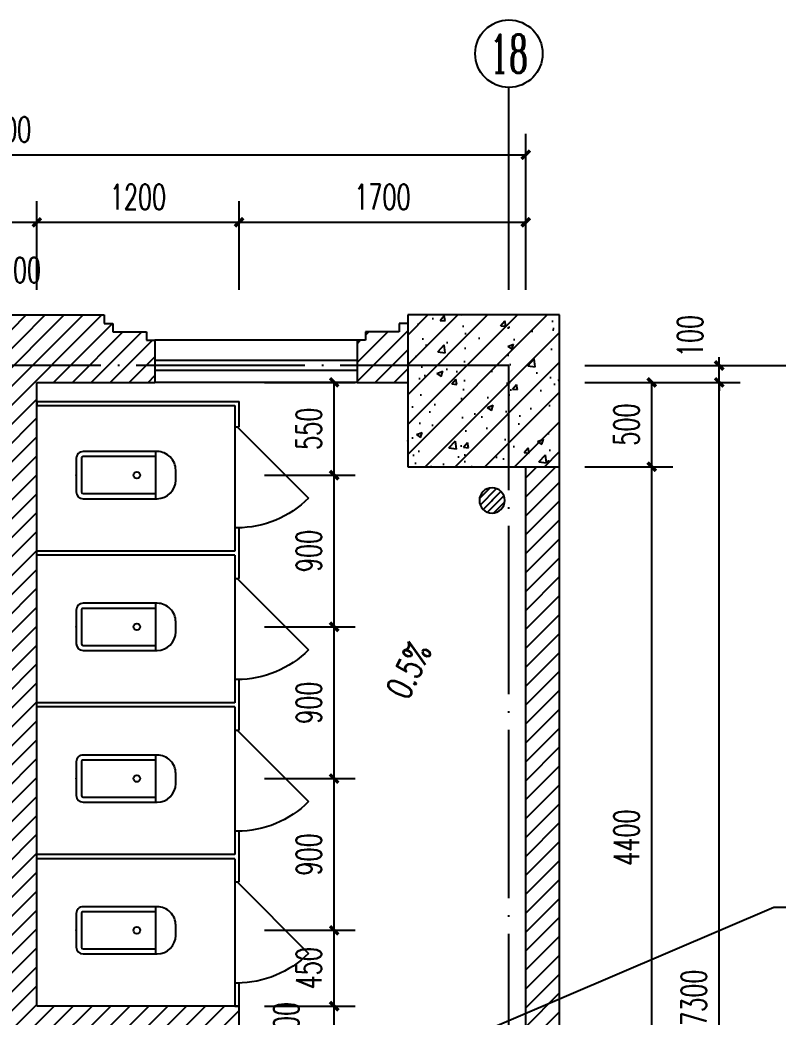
# Model space of a CAD drawing. Extents: x 307762 to 522490, y -326758 to -245675.
# Drawn here: x 387947 to 392444, y -315070 to -309156 of the extents above; entities that cross this region are included whole.
import ezdxf
from ezdxf.enums import TextEntityAlignment as Align

# ---------------------------------------------------------------- set-up
doc = ezdxf.new("R2010")
doc.units = 0
doc.header["$LTSCALE"] = 1000
doc.header["$MEASUREMENT"] = 0
doc.linetypes.add('DOTE', pattern=[2.42, 2, -0.2, 0.02, -0.2])
doc.layers.get('0').update_dxf_attribs({"linetype": 'CONTINUOUS'})
doc.layers.get('Defpoints').update_dxf_attribs({"color": 6, "linetype": 'CONTINUOUS'})
for name, color, linetype in [('A-卫生间', 173, 'CONTINUOUS'), ('A-墙线', 2, 'CONTINUOUS'), ('A-外窗', 145, 'CONTINUOUS'), ('A-洁具', 204, 'CONTINUOUS'), ('A-门', 167, 'CONTINUOUS'), ('AXIS', 3, 'CONTINUOUS'), ('AXIS_TEXT', 7, 'CONTINUOUS'), ('COLUMN', 2, 'CONTINUOUS'), ('DIM_IDEN', 3, 'CONTINUOUS'), ('DIM_SYMB', 3, 'CONTINUOUS'), ('DOTE', 1, 'DOTE'), ('FUR', 173, 'CONTINUOUS'), ('PUB_DIM', 3, 'CONTINUOUS'), ('PUB_HATCH', 250, 'CONTINUOUS'), ('PUB_TEXT', 7, 'CONTINUOUS')]:
    doc.layers.add(name, color=color, linetype=linetype)
doc.styles.add('_TCH_AXIS', font='COMPLEX', dxfattribs={"bigfont": 'GBCBIG'})
doc.styles.add('_TCH_DIM', font='SIMPLEX', dxfattribs={"bigfont": 'GBCBIG'})
doc.styles.add('COMPLEX', font='COMPLEX')
doc.styles.add('DIM_FONT', font='SIMPLEX.shx', dxfattribs={"width": 0.65})
doc.dimstyles.new('DIMN50', dxfattribs={"dimscale": 0.5, "dimtxt": 300, "dimasz": 100, "dimexe": 250, "dimexo": 300, "dimgap": 150, "dimtad": 1, "dimdec": 0, "dimzin": 0, "dimdsep": 46, "dimtxsty": 'DIM_FONT', "dimblk": 'ARCHTICK', "dimcen": 0.09, "dimclrt": 7, "dimazin": 2, "dimtfac": 1, "dimtdec": 0, "dimtix": 1, "dimtmove": 2, "dimatfit": 3, "dimfxl": 0, "dimtolj": 1, "dimtzin": 0, "dimarcsym": 0})

# ---------------------------------------------------------------- blocks, each defined once
blk = doc.blocks.new('_ArchTick')
at = {"color": 0, "linetype": 'ByBlock', "const_width": 0.4}
blk.add_lwpolyline([(-0.5, -0.5), (0.5, 0.5)], dxfattribs=at)
blk = doc.blocks.new('*D71')
at = {"layer": 'AXIS', "color": 0, "lineweight": -2}
for p, q in [((391297.5, -311305.9), (391819.7, -311305.9)), ((391694.7, -311805.9), (391694.7, -311305.9)), ((391297.5, -311805.9), (391819.7, -311805.9))]:
    blk.add_line(p, q, dxfattribs=at)
at = {"layer": 'Defpoints', "color": 0}
for p in [(391147.5, -311305.9), (391694.7, -311305.9), (391147.5, -311805.9)]:
    blk.add_point(p, dxfattribs=at)
at = {"layer": 'AXIS', "color": 0, "lineweight": -2, "xscale": 50, "yscale": 50, "zscale": 50}
for p, rotation in [((391694.7, -311305.9), 90), ((391694.7, -311805.9), 270)]:
    blk.add_blockref('_ArchTick', p, dxfattribs=dict(at, rotation=rotation))
at = {"layer": 'AXIS', "color": 7, "insert": (391544.7, -311555.9), "char_height": 150, "attachment_point": 5, "rotation": 90, "style": 'DIM_FONT'}
blk.add_mtext('\\A1;500', dxfattribs=at)
blk = doc.blocks.new('*D72')
at = {"layer": 'AXIS', "color": 0, "lineweight": -2}
for p, q in [((391297.5, -311805.9), (391819.7, -311805.9)), ((391694.7, -316205.9), (391694.7, -311805.9)), ((391297.5, -316205.9), (391819.7, -316205.9))]:
    blk.add_line(p, q, dxfattribs=at)
at = {"layer": 'Defpoints', "color": 0}
for p in [(391147.5, -311805.9), (391694.7, -311805.9), (391147.5, -316205.9)]:
    blk.add_point(p, dxfattribs=at)
at = {"layer": 'AXIS', "color": 0, "lineweight": -2, "xscale": 50, "yscale": 50, "zscale": 50}
for p, rotation in [((391694.7, -311805.9), 90), ((391694.7, -316205.9), 270)]:
    blk.add_blockref('_ArchTick', p, dxfattribs=dict(at, rotation=rotation))
at = {"layer": 'AXIS', "color": 7, "insert": (391544.7, -314005.9), "char_height": 150, "attachment_point": 5, "rotation": 90, "style": 'DIM_FONT'}
blk.add_mtext('\\A1;4400', dxfattribs=at)
blk = doc.blocks.new('*D86')
at = {"layer": 'Defpoints', "color": 0}
for p in [(389247.5, -315005.9), (389811.1, -315005.9), (389247.5, -315205.9)]:
    blk.add_point(p, dxfattribs=at)
at = {"layer": 'PUB_DIM', "color": 0, "lineweight": -2}
for p, q in [((389397.5, -315005.9), (389936.1, -315005.9)), ((389811.1, -315205.9), (389811.1, -315005.9)), ((389397.5, -315205.9), (389936.1, -315205.9))]:
    blk.add_line(p, q, dxfattribs=at)
at = {"layer": 'PUB_DIM', "color": 0, "lineweight": -2, "xscale": 50, "yscale": 50, "zscale": 50}
for p, rotation in [((389811.1, -315005.9), 90), ((389811.1, -315205.9), 270)]:
    blk.add_blockref('_ArchTick', p, dxfattribs=dict(at, rotation=rotation))
at = {"layer": 'PUB_DIM', "color": 7, "insert": (389527.4, -315105.9), "char_height": 150, "attachment_point": 5, "rotation": 90, "style": 'DIM_FONT'}
blk.add_mtext('\\A1;200', dxfattribs=at)
blk = doc.blocks.new('*D87')
at = {"layer": 'Defpoints', "color": 0}
for p in [(389247.5, -314555.9), (389811.1, -314555.9), (389247.5, -315005.9)]:
    blk.add_point(p, dxfattribs=at)
at = {"layer": 'PUB_DIM', "color": 0, "lineweight": -2}
for p, q in [((389397.5, -314555.9), (389936.1, -314555.9)), ((389811.1, -315005.9), (389811.1, -314555.9)), ((389397.5, -315005.9), (389936.1, -315005.9))]:
    blk.add_line(p, q, dxfattribs=at)
at = {"layer": 'PUB_DIM', "color": 0, "lineweight": -2, "xscale": 50, "yscale": 50, "zscale": 50}
for p, rotation in [((389811.1, -314555.9), 90), ((389811.1, -315005.9), 270)]:
    blk.add_blockref('_ArchTick', p, dxfattribs=dict(at, rotation=rotation))
at = {"layer": 'PUB_DIM', "color": 7, "insert": (389661.1, -314780.9), "char_height": 150, "attachment_point": 5, "rotation": 90, "style": 'DIM_FONT'}
blk.add_mtext('\\A1;450', dxfattribs=at)
blk = doc.blocks.new('*D88')
at = {"layer": 'Defpoints', "color": 0}
for p in [(389247.5, -313655.9), (389811.1, -313655.9), (389247.5, -314555.9)]:
    blk.add_point(p, dxfattribs=at)
at = {"layer": 'PUB_DIM', "color": 0, "lineweight": -2}
for p, q in [((389397.5, -313655.9), (389936.1, -313655.9)), ((389811.1, -314555.9), (389811.1, -313655.9)), ((389397.5, -314555.9), (389936.1, -314555.9))]:
    blk.add_line(p, q, dxfattribs=at)
at = {"layer": 'PUB_DIM', "color": 0, "lineweight": -2, "xscale": 50, "yscale": 50, "zscale": 50}
for p, rotation in [((389811.1, -313655.9), 90), ((389811.1, -314555.9), 270)]:
    blk.add_blockref('_ArchTick', p, dxfattribs=dict(at, rotation=rotation))
at = {"layer": 'PUB_DIM', "color": 7, "insert": (389661.1, -314105.9), "char_height": 150, "attachment_point": 5, "rotation": 90, "style": 'DIM_FONT'}
blk.add_mtext('\\A1;900', dxfattribs=at)
blk = doc.blocks.new('*D89')
at = {"layer": 'Defpoints', "color": 0}
for p in [(389247.5, -312755.9), (389811.1, -312755.9), (389247.5, -313655.9)]:
    blk.add_point(p, dxfattribs=at)
at = {"layer": 'PUB_DIM', "color": 0, "lineweight": -2}
for p, q in [((389397.5, -312755.9), (389936.1, -312755.9)), ((389811.1, -313655.9), (389811.1, -312755.9)), ((389397.5, -313655.9), (389936.1, -313655.9))]:
    blk.add_line(p, q, dxfattribs=at)
at = {"layer": 'PUB_DIM', "color": 0, "lineweight": -2, "xscale": 50, "yscale": 50, "zscale": 50}
for p, rotation in [((389811.1, -312755.9), 90), ((389811.1, -313655.9), 270)]:
    blk.add_blockref('_ArchTick', p, dxfattribs=dict(at, rotation=rotation))
at = {"layer": 'PUB_DIM', "color": 7, "insert": (389661.1, -313205.9), "char_height": 150, "attachment_point": 5, "rotation": 90, "style": 'DIM_FONT'}
blk.add_mtext('\\A1;900', dxfattribs=at)
blk = doc.blocks.new('*D90')
at = {"layer": 'Defpoints', "color": 0}
for p in [(389247.5, -311855.9), (389811.1, -311855.9), (389247.5, -312755.9)]:
    blk.add_point(p, dxfattribs=at)
at = {"layer": 'PUB_DIM', "color": 0, "lineweight": -2}
for p, q in [((389397.5, -311855.9), (389936.1, -311855.9)), ((389811.1, -312755.9), (389811.1, -311855.9)), ((389397.5, -312755.9), (389936.1, -312755.9))]:
    blk.add_line(p, q, dxfattribs=at)
at = {"layer": 'PUB_DIM', "color": 0, "lineweight": -2, "xscale": 50, "yscale": 50, "zscale": 50}
for p, rotation in [((389811.1, -311855.9), 90), ((389811.1, -312755.9), 270)]:
    blk.add_blockref('_ArchTick', p, dxfattribs=dict(at, rotation=rotation))
at = {"layer": 'PUB_DIM', "color": 7, "insert": (389661.1, -312305.9), "char_height": 150, "attachment_point": 5, "rotation": 90, "style": 'DIM_FONT'}
blk.add_mtext('\\A1;900', dxfattribs=at)
blk = doc.blocks.new('*D91')
at = {"layer": 'Defpoints', "color": 0}
for p in [(389247.5, -311305.9), (389811.1, -311305.9), (389247.5, -311855.9)]:
    blk.add_point(p, dxfattribs=at)
at = {"layer": 'PUB_DIM', "color": 0, "lineweight": -2}
for p, q in [((389397.5, -311305.9), (389936.1, -311305.9)), ((389811.1, -311855.9), (389811.1, -311305.9)), ((389397.5, -311855.9), (389936.1, -311855.9))]:
    blk.add_line(p, q, dxfattribs=at)
at = {"layer": 'PUB_DIM', "color": 0, "lineweight": -2, "xscale": 50, "yscale": 50, "zscale": 50}
for p, rotation in [((389811.1, -311305.9), 90), ((389811.1, -311855.9), 270)]:
    blk.add_blockref('_ArchTick', p, dxfattribs=dict(at, rotation=rotation))
at = {"layer": 'PUB_DIM', "color": 7, "insert": (389661.1, -311580.9), "char_height": 150, "attachment_point": 5, "rotation": 90, "style": 'DIM_FONT'}
blk.add_mtext('\\A1;550', dxfattribs=at)
blk = doc.blocks.new('*D171')
at = {"layer": 'AXIS', "color": 0, "lineweight": -2}
for p, q in [((392094.7, -311205.9), (392094.7, -311155.9)), ((391297.5, -311205.9), (392219.7, -311205.9)), ((392094.7, -311305.9), (392094.7, -311205.9)), ((391297.5, -311305.9), (392219.7, -311305.9)), ((392094.7, -311305.9), (392094.7, -311355.9))]:
    blk.add_line(p, q, dxfattribs=at)
at = {"layer": 'Defpoints', "color": 0}
for p in [(391147.5, -311205.9), (392094.7, -311205.9), (391147.5, -311305.9)]:
    blk.add_point(p, dxfattribs=at)
at = {"layer": 'AXIS', "color": 0, "lineweight": -2, "xscale": 50, "yscale": 50, "zscale": 50}
for p, rotation in [((392094.7, -311205.9), 270), ((392094.7, -311305.9), 90)]:
    blk.add_blockref('_ArchTick', p, dxfattribs=dict(at, rotation=rotation))
at = {"layer": 'AXIS', "color": 7, "insert": (391922.2, -311030.9), "char_height": 150, "attachment_point": 5, "rotation": 90, "style": 'DIM_FONT'}
blk.add_mtext('\\A1;100', dxfattribs=at)
blk = doc.blocks.new('*D172')
at = {"layer": 'AXIS', "color": 0, "lineweight": -2}
for p, q in [((391297.5, -311305.9), (392219.7, -311305.9)), ((392094.7, -318605.9), (392094.7, -311305.9)), ((391297.5, -318605.9), (392219.7, -318605.9))]:
    blk.add_line(p, q, dxfattribs=at)
at = {"layer": 'Defpoints', "color": 0}
for p in [(391147.5, -311305.9), (392094.7, -311305.9), (391147.5, -318605.9)]:
    blk.add_point(p, dxfattribs=at)
at = {"layer": 'AXIS', "color": 0, "lineweight": -2, "xscale": 50, "yscale": 50, "zscale": 50}
for p, rotation in [((392094.7, -311305.9), 90), ((392094.7, -318605.9), 270)]:
    blk.add_blockref('_ArchTick', p, dxfattribs=dict(at, rotation=rotation))
at = {"layer": 'AXIS', "color": 7, "insert": (391944.7, -314955.9), "char_height": 150, "attachment_point": 5, "rotation": 90, "style": 'DIM_FONT'}
blk.add_mtext('\\A1;7300', dxfattribs=at)
blk = doc.blocks.new('*D177')
at = {"layer": 'AXIS', "color": 0, "lineweight": -2}
for p, q in [((387847.5, -310755.9), (387847.5, -310230.9)), ((388047.5, -310755.9), (388047.5, -310230.9)), ((387847.5, -310355.9), (388047.5, -310355.9))]:
    blk.add_line(p, q, dxfattribs=at)
at = {"layer": 'Defpoints', "color": 0}
for p in [(388047.5, -310355.9), (387847.5, -310905.9), (388047.5, -310905.9)]:
    blk.add_point(p, dxfattribs=at)
at = {"layer": 'AXIS', "color": 0, "lineweight": -2, "xscale": 50, "yscale": 50, "zscale": 50, "rotation": 180}
blk.add_blockref('_ArchTick', (387847.5, -310355.9), dxfattribs=at)
at = {"layer": 'AXIS', "color": 0, "lineweight": -2, "xscale": 50, "yscale": 50, "zscale": 50}
blk.add_blockref('_ArchTick', (388047.5, -310355.9), dxfattribs=at)
at = {"layer": 'AXIS', "color": 7, "insert": (387947.5, -310639.6), "char_height": 150, "attachment_point": 5, "style": 'DIM_FONT'}
blk.add_mtext('\\A1;200', dxfattribs=at)
blk = doc.blocks.new('*D178')
at = {"layer": 'AXIS', "color": 0, "lineweight": -2}
for p, q in [((388047.5, -310755.9), (388047.5, -310230.9)), ((389247.5, -310755.9), (389247.5, -310230.9)), ((388047.5, -310355.9), (389247.5, -310355.9))]:
    blk.add_line(p, q, dxfattribs=at)
at = {"layer": 'Defpoints', "color": 0}
for p in [(389247.5, -310355.9), (388047.5, -310905.9), (389247.5, -310905.9)]:
    blk.add_point(p, dxfattribs=at)
at = {"layer": 'AXIS', "color": 0, "lineweight": -2, "xscale": 50, "yscale": 50, "zscale": 50, "rotation": 180}
blk.add_blockref('_ArchTick', (388047.5, -310355.9), dxfattribs=at)
at = {"layer": 'AXIS', "color": 0, "lineweight": -2, "xscale": 50, "yscale": 50, "zscale": 50}
blk.add_blockref('_ArchTick', (389247.5, -310355.9), dxfattribs=at)
at = {"layer": 'AXIS', "color": 7, "insert": (388647.5, -310205.9), "char_height": 150, "attachment_point": 5, "style": 'DIM_FONT'}
blk.add_mtext('\\A1;1200', dxfattribs=at)
blk = doc.blocks.new('*D179')
at = {"layer": 'AXIS', "color": 0, "lineweight": -2}
for p, q in [((389247.5, -310755.9), (389247.5, -310230.9)), ((390947.5, -310755.9), (390947.5, -310230.9)), ((389247.5, -310355.9), (390947.5, -310355.9))]:
    blk.add_line(p, q, dxfattribs=at)
at = {"layer": 'Defpoints', "color": 0}
for p in [(390947.5, -310355.9), (389247.5, -310905.9), (390947.5, -310905.9)]:
    blk.add_point(p, dxfattribs=at)
at = {"layer": 'AXIS', "color": 0, "lineweight": -2, "xscale": 50, "yscale": 50, "zscale": 50, "rotation": 180}
blk.add_blockref('_ArchTick', (389247.5, -310355.9), dxfattribs=at)
at = {"layer": 'AXIS', "color": 0, "lineweight": -2, "xscale": 50, "yscale": 50, "zscale": 50}
blk.add_blockref('_ArchTick', (390947.5, -310355.9), dxfattribs=at)
at = {"layer": 'AXIS', "color": 7, "insert": (390097.5, -310205.9), "char_height": 150, "attachment_point": 5, "style": 'DIM_FONT'}
blk.add_mtext('\\A1;1700', dxfattribs=at)
blk = doc.blocks.new('*D180')
at = {"layer": 'AXIS', "color": 0, "lineweight": -2}
for p, q in [((384747.5, -310755.9), (384747.5, -309830.9)), ((390947.5, -310755.9), (390947.5, -309830.9)), ((384747.5, -309955.9), (390947.5, -309955.9))]:
    blk.add_line(p, q, dxfattribs=at)
at = {"layer": 'Defpoints', "color": 0}
for p in [(390947.5, -309955.9), (384747.5, -310905.9), (390947.5, -310905.9)]:
    blk.add_point(p, dxfattribs=at)
at = {"layer": 'AXIS', "color": 0, "lineweight": -2, "xscale": 50, "yscale": 50, "zscale": 50, "rotation": 180}
blk.add_blockref('_ArchTick', (384747.5, -309955.9), dxfattribs=at)
at = {"layer": 'AXIS', "color": 0, "lineweight": -2, "xscale": 50, "yscale": 50, "zscale": 50}
blk.add_blockref('_ArchTick', (390947.5, -309955.9), dxfattribs=at)
at = {"layer": 'AXIS', "color": 7, "insert": (387847.5, -309805.9), "char_height": 150, "attachment_point": 5, "style": 'DIM_FONT'}
blk.add_mtext('\\A1;6200', dxfattribs=at)
blk = doc.blocks.new('$DorLib2D$00000114')
at = {"color": 0}
blk.add_line((0.5, 0), (-0.2071, 0.7071), dxfattribs=at)
blk.add_arc((0.5, 0), 1, 135, 180, dxfattribs=at)
blk = doc.blocks.new('_AXISO')
blk.add_circle((0, 0), 0.5)
at = {"layer": 'AXIS_TEXT', "style": 'COMPLEX', "width": 1.041667}
blk.add_attdef('A', text='', height=0.56, dxfattribs=at).set_placement((-0.25, -0.28), (0.25, -0.28), align=Align.FIT)
blk = doc.blocks.new('$lvtry$00000171')
for p, q in [((-74.2, 10.6), (-10.6, 74.2)), ((-69.8, -27.4), (27.4, 69.8)), ((-53, -53), (53, 53)), ((-27.4, -69.8), (69.8, 27.4)), ((10.6, -74.2), (74.2, -10.6))]:
    blk.add_line(p, q)
blk.add_circle((0, 0), 75)
blk.add_point((0, 0))
blk = doc.blocks.new('$lvtry$00000200')
at = {"layer": 'FUR'}
for p, q in [((-139.8, -40, 0), (-139.8, -479.7, 0)), ((-109.8, -40, 0), (-109.8, -469.7, 0)), ((99.8, 0, 0), (-99.8, 0, 0)), ((99.8, -30, 0), (-99.8, -30, 0)), ((109.8, -469.7, 0), (109.8, -40, 0)), ((139.8, -479.7, 0), (139.8, -40, 0)), ((139.8, -469.7, 0), (-139.8, -469.7, 0)), ((-29.8, -589.7, 0), (29.8, -589.7, 0))]:
    blk.add_line(p, q, dxfattribs=at)
blk.add_circle((0, -358.6, 0), 20, dxfattribs=at)
for centre, radius, start, end in [((-99.8, -40, 0), 40, 90, 180), ((-99.8, -40, 0), 10, 90, 180), ((99.8, -40, 0), 40, 0, 90), ((99.8, -40, 0), 10, 0, 90), ((-29.8, -479.7, 0), 110, 180, 270), ((29.8, -479.7, 0), 110, 270, 0)]:
    blk.add_arc(centre, radius, start, end, dxfattribs=at)
blk.add_point((0, 0), dxfattribs=at)

msp = doc.modelspace()

# ---------------------------------------------------------------- hatches: boundary and pattern name
at = {"layer": 'PUB_HATCH'}
h = msp.add_hatch(dxfattribs=at)
h.set_pattern_fill('ANSI31', color=256, scale=50, style=0)
h.set_pattern_definition([(45, (375924.055, -270656.76), (-56.1266, 56.1266), [])])
h.paths.add_polyline_path([(387647.5, -317205.9), (387347.5, -317205.9), (387347.5, -317405.9), (387647.5, -317405.9)], flags=17)
h.paths.add_polyline_path([(390247.5, -319305.9), (390147.5, -319305.9), (390147.5, -319505.9), (390247.5, -319505.9)])
h.paths.add_polyline_path([(384747.5, -311805.9), (384547.5, -311805.9), (384547.5, -318605.9), (384747.5, -318605.9), (384747.5, -316805.9), (385247.5, -316805.9), (385247.5, -316705.9), (384747.5, -316705.9)])
h.paths.add_polyline_path([(391147.5, -311805.9), (390947.5, -311805.9), (390947.5, -316705.9), (390447.5, -316705.9), (390447.5, -316805.9), (390947.5, -316805.9), (390947.5, -318605.9), (391147.5, -318605.9)])
h.paths.add_polyline_path([(390247.5, -318605.9), (388847.5, -318605.9), (388847.5, -318505.9), (388747.5, -318505.9), (388647.5, -318505.9), (388647.5, -319505.9), (389147.5, -319505.9), (389147.5, -319305.9), (388847.5, -319305.9), (388847.5, -318705.9), (390247.5, -318705.9)])
h.paths.add_polyline_path([(387147.5, -318505.9), (386947.5, -318505.9), (386947.5, -318605.9), (385447.5, -318605.9), (385447.5, -318705.9), (386947.5, -318705.9), (386947.5, -319305.9), (385447.5, -319305.9), (385447.5, -319505.9), (387147.5, -319505.9)])
h.paths.add_polyline_path([(386047.5, -311055.9), (385997.5, -311055.9), (385997.5, -311005.9), (385797.5, -311005.9), (385797.5, -310955.9), (385747.5, -310955.9), (385747.5, -310905.9), (385447.5, -310905.9), (385447.5, -311305.9), (386047.5, -311305.9)])
h.paths.add_polyline_path([(390247.5, -310955.9), (390197.5, -310955.9), (390197.5, -311005.9), (389997.5, -311005.9), (389997.5, -311055.9), (389947.5, -311055.9), (389947.5, -311305.9), (390247.5, -311305.9)])
h.paths.add_polyline_path([(388627.5, -317355.9), (388627.5, -317405.9), (388647.5, -317405.9), (388647.5, -317505.9), (388847.5, -317505.9), (388847.5, -317405.9), (389247.5, -317405.9), (389247.5, -315005.9), (388047.5, -315005.9), (388047.5, -311305.9), (388747.5, -311305.9), (388747.5, -311055.9), (388697.5, -311055.9), (388697.5, -311005.9), (388497.5, -311005.9), (388497.5, -310955.9), (388447.5, -310955.9), (388447.5, -310905.9), (387547.5, -310905.9), (387547.5, -310955.9), (387497.5, -310955.9), (387497.5, -311005.9), (387297.5, -311005.9), (387297.5, -311055.9), (387247.5, -311055.9), (387247.5, -311305.9), (387847.5, -311305.9), (387847.5, -315005.9), (386647.5, -315005.9), (386647.5, -317405.9), (386947.5, -317405.9), (386947.5, -317505.9), (387147.5, -317505.9), (387147.5, -317405.9), (387347.5, -317405.9), (387347.5, -317205.9), (386847.5, -317205.9), (386847.5, -315205.9), (389047.5, -315205.9), (389047.5, -317205.9), (388647.5, -317205.9), (388647.5, -317305.9), (388597.5, -317305.9), (388597.5, -317335.9), (388617.5, -317335.9), (388617.5, -317355.9)])
h = msp.add_hatch(dxfattribs=at)
h.set_pattern_fill('钢筋混凝土', color=256, scale=50, style=0)
h.set_pattern_definition([(45, (0, 0), (-88.388348, 88.388348), []), (50, (0, 0), (358.63009, -31.37607), [37.5, -412.5]), (355, (0, 0), (-69.37567, 376.09607), [30, -330]), (100.4514, (29.9, -2.6), (289.2547, 344.71977), [31.8701, -350.57106]), (46.1842, (0, 100), (533.62052, -82.7595), [56.25, -618.75]), (96.6356, (44.47, 93.1), (467.33135, 487.05894), [47.80514, -525.8565]), (351.1842, (0, 100), (467.331, 487.0593), [45, -495]), (21, (50, 75), (298.45353, -201.30945), [37.5, -412.5]), (326, (50, 75), (121.65767, 362.57502), [30, -330]), (71.4514, (74.87, 58.22), (420.11131, 161.26525), [31.8701, -350.57106]), (37.5, (0, 0), (6.079928, 166.446927), [0, -326, 0, -335, 0, -331.25]), (7.5, (0, 0), (131.53477, 197.205856), [0, -191, 0, -318.5, 0, -126.25]), (327.5, (-111.5, 0), (266.911218, -11.277436), [0, -125, 0, -390, 0, -517.5]), (317.5, (-161.5, 0), (291.59308, 50.05249), [0, -162.5, 0, -259, 0, -367.5])])
h.paths.add_polyline_path([(391147.5, -311805.9), (391147.5, -310905.9), (390247.5, -310905.9), (390247.5, -311805.9)])

# ---------------------------------------------------------------- linework, layer by layer
at = {"layer": 'A-卫生间'}
for p, q in [((388047.5, -311418.4), (389247.5, -311418.4)), ((388047.5, -311418.4), (388047.5, -311443.4)), ((388047.5, -311443.4), (389222.5, -311443.4)), ((389222.5, -311443.4), (389222.5, -311568.4)), ((389247.5, -311568.4), (389247.5, -311418.4)), ((389222.5, -311568.4), (389247.5, -311568.4)), ((389247.5, -312168.4), (389222.5, -312168.4)), ((389222.5, -312168.4), (389222.5, -312305.9)), ((389247.5, -312305.9), (389247.5, -312168.4)), ((389222.5, -312305.9), (388047.5, -312305.9)), ((388047.5, -312330.9), (388047.5, -312305.9)), ((389222.5, -312330.9), (388047.5, -312330.9)), ((389222.5, -312330.9), (389222.5, -312468.4)), ((389247.5, -312468.4), (389247.5, -312305.9)), ((389222.5, -312468.4), (389247.5, -312468.4)), ((389247.5, -313068.4), (389222.5, -313068.4)), ((389222.5, -313068.4), (389222.5, -313205.9)), ((389247.5, -313205.9), (389247.5, -313068.4)), ((389222.5, -313205.9), (388047.5, -313205.9)), ((388047.5, -313230.9), (388047.5, -313205.9)), ((389247.5, -313368.4), (389247.5, -313205.9)), ((389222.5, -313230.9), (388047.5, -313230.9)), ((389222.5, -313230.9), (389222.5, -313368.4)), ((389222.5, -313368.4), (389247.5, -313368.4)), ((389247.5, -313968.4), (389222.5, -313968.4)), ((389222.5, -313968.4), (389222.5, -314105.9)), ((389247.5, -314105.9), (389247.5, -313968.4)), ((389222.5, -314105.9), (388047.5, -314105.9)), ((388047.5, -314130.9), (388047.5, -314105.9)), ((389247.5, -314268.4), (389247.5, -314105.9)), ((389222.5, -314130.9), (388047.5, -314130.9)), ((389222.5, -314130.9), (389222.5, -314268.4)), ((389222.5, -314268.4), (389247.5, -314268.4)), ((389247.5, -314868.4), (389222.5, -314868.4)), ((389222.5, -314868.4), (389222.5, -315005.9)), ((389247.5, -315005.9), (389247.5, -314868.4)), ((389222.5, -315005.9), (389247.5, -315005.9))]:
    msp.add_line(p, q, dxfattribs=at)
at = {"layer": 'A-墙线'}
for p, q in [((387547.5, -310905.9), (388447.5, -310905.9)), ((388447.5, -310905.9), (388447.5, -310955.9)), ((388447.5, -310955.9), (388497.5, -310955.9)), ((388497.5, -310955.9), (388497.5, -311005.9)), ((390197.5, -310955.9), (390197.5, -311005.9)), ((390247.5, -310955.9), (390197.5, -310955.9)), ((388497.5, -311005.9), (388697.5, -311005.9)), ((388697.5, -311005.9), (388697.5, -311055.9)), ((389997.5, -311005.9), (389997.5, -311055.9)), ((390197.5, -311005.9), (389997.5, -311005.9)), ((388697.5, -311055.9), (388747.5, -311055.9)), ((388747.5, -311055.9), (388747.5, -311305.9)), ((389997.5, -311055.9), (389947.5, -311055.9)), ((389947.5, -311055.9), (389947.5, -311305.9)), ((388047.5, -315005.9), (388047.5, -311305.9)), ((388047.5, -311305.9), (388747.5, -311305.9)), ((389947.5, -311305.9), (390247.5, -311305.9)), ((390947.5, -316705.9), (390947.5, -311805.9)), ((391147.5, -318905.9), (391147.5, -311805.9)), ((389247.5, -315005.9), (388047.5, -315005.9)), ((389247.5, -317405.9), (389247.5, -315005.9))]:
    msp.add_line(p, q, dxfattribs=at)
at = {"layer": 'A-外窗'}
for p, q in [((389947.5, -311055.9), (388747.5, -311055.9)), ((389947.5, -311175.9), (388747.5, -311175.9)), ((389947.5, -311235.9), (388747.5, -311235.9)), ((389947.5, -311305.9), (388747.5, -311305.9))]:
    msp.add_line(p, q, dxfattribs=at)
at = {"layer": 'A-门'}
for p, q in [((389222.5, -311568.4), (389222.5, -312168.4)), ((389222.5, -312468.4), (389222.5, -313068.4)), ((389222.5, -313368.4), (389222.5, -313968.4)), ((389222.5, -314268.4), (389222.5, -314868.4))]:
    msp.add_line(p, q, dxfattribs=at)
at = {"layer": 'AXIS'}
for p, q in [((390847.5, -310755.9), (390847.5, -309555.9)), ((391297.5, -311205.9), (392494.7, -311205.9))]:
    msp.add_line(p, q, dxfattribs=at)
at = {"layer": 'COLUMN'}
for p, q in [((391147.5, -310905.9), (390247.5, -310905.9)), ((390247.5, -310905.9), (390247.5, -311805.9)), ((391147.5, -311805.9), (391147.5, -310905.9)), ((390247.5, -311805.9), (391147.5, -311805.9))]:
    msp.add_line(p, q, dxfattribs=at)
at = {"layer": 'DIM_IDEN'}
for p, q in [((388064.1, -316278.1), (392418.9, -314418.9)), ((392418.9, -314418.9), (393517.5, -314418.9))]:
    msp.add_line(p, q, dxfattribs=at)
at = {"layer": 'DIM_SYMB'}
msp.add_lwpolyline([(390179.6, -313452.3, 0, 0, 0), (390488.8, -312810.7, 40, 0, 0), (390553.9, -312675.6, 0, 0, 0)], format="xyseb", dxfattribs=at)
at = {"layer": 'DOTE', "ltscale": 0.5}
for p, q in [((390847.5, -311205.9), (384847.5, -311205.9)), ((390847.5, -319205.9), (390847.5, -311205.9))]:
    msp.add_line(p, q, dxfattribs=at)

# ---------------------------------------------------------------- block references
at = {"layer": 'A-卫生间', "rotation": 89.99999999893534}
for p in [(388281.9, -311855.9, 0), (388281.9, -312755.9, 0), (388281.9, -313655.9, 0), (388281.9, -314555.9, 0)]:
    msp.add_blockref('$lvtry$00000200', p, dxfattribs=at)
at = {"layer": 'A-洁具', "yscale": -1, "rotation": 90.00000000000001}
msp.add_blockref('$lvtry$00000171', (390747.5, -312005.9), dxfattribs=at)
at = {"layer": 'A-门', "xscale": -600, "yscale": 600, "zscale": 25, "rotation": 270}
for p in [(389235, -311868.4), (389235, -312768.4), (389235, -313668.4), (389235, -314568.4)]:
    msp.add_blockref('$DorLib2D$00000114', p, dxfattribs=at)
at = {"layer": 'AXIS'}
ref = msp.add_blockref('_AXISO', (390847.5, -309355.9), dxfattribs=dict(at, xscale=400, yscale=400, zscale=400))
ref.add_attrib('A', '18', dxfattribs={"layer": 'AXIS_TEXT', "height": 226.27, "style": '_TCH_AXIS', "width": 0.724138}).set_placement((390734.4, -309469), (390960.6, -309469), align=Align.FIT)

# ---------------------------------------------------------------- texts
at = {"layer": 'PUB_TEXT', "style": '_TCH_DIM', "width": 0.705882}
msp.add_text('0.5%%%', height=148.75, rotation=64.26753, dxfattribs=at).set_placement((390247.9, -313195.4))

# ---------------------------------------------------------------- dimensions: what is measured, and where the dimension line sits
at = {"layer": 'AXIS'}
for p1, p2, distance, picture, middle in [((384747.5, -310905.9), (390947.5, -310905.9), 950, '*D180', (387847.5, -309805.9)), ((388047.5, -310905.9), (389247.5, -310905.9), 550, '*D178', (388647.5, -310205.9)), ((389247.5, -310905.9), (390947.5, -310905.9), 550, '*D179', (390097.5, -310205.9)), ((391147.5, -311805.9), (391147.5, -311305.9), -547.2, '*D71', (391544.7, -311555.9)), ((391147.5, -318605.9), (391147.5, -311305.9), -947.2, '*D172', (391944.7, -314955.9)), ((391147.5, -316205.9), (391147.5, -311805.9), -547.2, '*D72', (391544.7, -314005.9))]:
    dim = msp.add_aligned_dim(p1=p1, p2=p2, distance=distance, dimstyle='DIMN50', dxfattribs=at)
    dim.commit()
    dim.dimension.update_dxf_attribs({"geometry": picture, "text_midpoint": middle})
for base, p1, p2, angle, picture, middle in [((388047.5, -310355.9), (387847.5, -310905.9), (388047.5, -310905.9), 0, '*D177', (387947.5, -310639.6)), ((392094.7, -311205.9), (391147.5, -311305.9), (391147.5, -311205.9), 90, '*D171', (391922.2, -311030.9))]:
    dim = msp.add_linear_dim(base=base, p1=p1, p2=p2, angle=angle, dimstyle='DIMN50', dxfattribs=at)
    dim.commit()
    dim.dimension.update_dxf_attribs({"geometry": picture, "text_midpoint": middle, "dimtype": 129})
at = {"layer": 'PUB_DIM'}
for p1, p2, picture, middle in [((389247.5, -311855.9), (389247.5, -311305.9), '*D91', (389661.1, -311580.9)), ((389247.5, -312755.9), (389247.5, -311855.9), '*D90', (389661.1, -312305.9)), ((389247.5, -313655.9), (389247.5, -312755.9), '*D89', (389661.1, -313205.9)), ((389247.5, -314555.9), (389247.5, -313655.9), '*D88', (389661.1, -314105.9)), ((389247.5, -315005.9), (389247.5, -314555.9), '*D87', (389661.1, -314780.9))]:
    dim = msp.add_aligned_dim(p1=p1, p2=p2, distance=-563.6, dimstyle='DIMN50', dxfattribs=at)
    dim.commit()
    dim.dimension.update_dxf_attribs({"geometry": picture, "text_midpoint": middle})
dim = msp.add_linear_dim(base=(389811.1, -315005.9), p1=(389247.5, -315205.9), p2=(389247.5, -315005.9), angle=90, dimstyle='DIMN50', dxfattribs=at)
dim.commit()
dim.dimension.update_dxf_attribs({"geometry": '*D86', "text_midpoint": (389527.4, -315105.9), "dimtype": 129})

doc.saveas('drawing.dxf')
